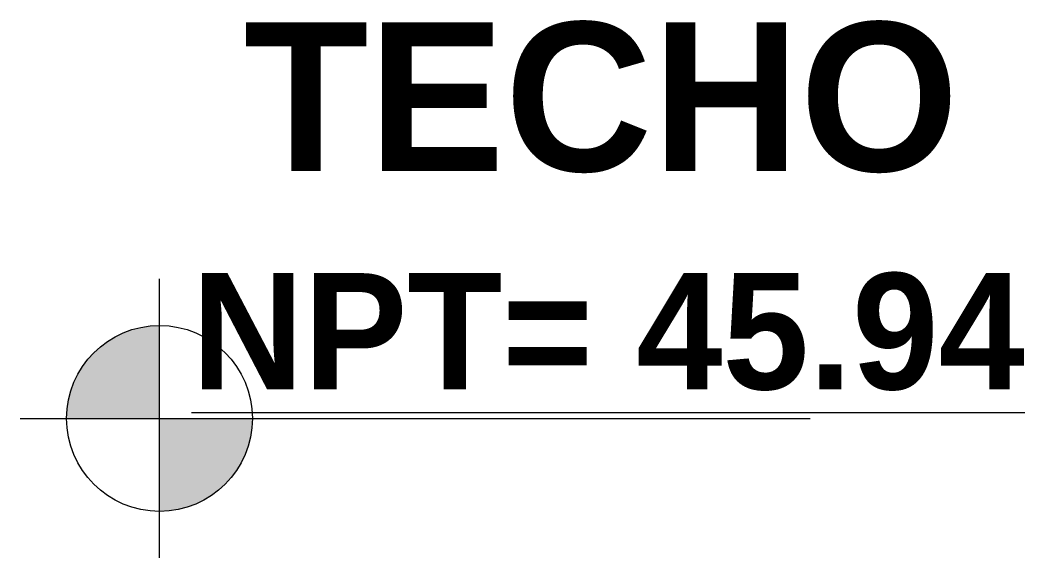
# Model space of a CAD drawing. Header units: metres. Extents: x -144 to 1000, y -717 to 29.
# Drawn here: x -53.769 to -51.922, y -572.677 to -571.689 of the extents above; entities that cross this region are included whole.
import ezdxf

# ---------------------------------------------------------------- set-up
doc = ezdxf.new("R2010")
doc.units = ezdxf.units.M
doc.layers.get('0').update_dxf_attribs({"color": 1})
doc.layers.add('G-ANNO-DIMS', color=1, linetype='Continuous', lineweight=9)
doc.layers.add('G-ANNO-TEXT', color=2, linetype='Continuous', lineweight=9)
doc.styles.add('Arial Narrow_B_1', font='ARIALNB.TTF', dxfattribs={"width": 1.2, "height": 0.19})
doc.styles.add('Britannic Bold_B', font='', dxfattribs={"width": 0.7})
doc.styles.get('Britannic Bold_B').set_extended_font_data('Britannic Bold', bold=True)

# ---------------------------------------------------------------- blocks, each defined once
blk = doc.blocks.new('tgitgigik')
at = {"layer": 'G-ANNO-DIMS'}
h = blk.add_hatch(color=256, dxfattribs=at)
edge = h.paths.add_edge_path()
edge.add_line((-57.0489, -607.8095), (-57.2489, -607.8095))
edge.add_arc((-57.0489, -607.8095), 0.2, 90, 180, ccw=False)
edge.add_line((-57.0489, -607.6095), (-57.0489, -607.8095))
h = blk.add_hatch(color=256, dxfattribs=at)
edge = h.paths.add_edge_path()
edge.add_line((-57.0489, -607.8095), (-56.8489, -607.8095))
edge.add_arc((-57.0489, -607.8095), 0.2, 270, 360, ccw=False)
edge.add_line((-57.0489, -608.0095), (-57.0489, -607.8095))
for p, q in [((-57.0489, -608.1095), (-57.0489, -607.5095)), ((-57.3489, -607.8095), (-55.6489, -607.8095))]:
    blk.add_line(p, q, dxfattribs=at)
blk.add_circle((-57.0489, -607.8095), 0.2, dxfattribs=at)
at = {"layer": 'G-ANNO-DIMS', "style": 'Britannic Bold_B'}
blk.add_text('%%UNPT= 45.94', height=0.25, dxfattribs=at).set_placement((-56.9799, -607.7469))
at = {"layer": 'G-ANNO-TEXT', "style": 'Arial Narrow_B_1', "width": 1.2}
blk.add_text('TECHO', height=0.32, dxfattribs=at).set_placement((-56.868, -607.2775))

msp = doc.modelspace()

# ---------------------------------------------------------------- block references
at = {"color": 3, "xscale": 0.8541994150743745, "yscale": 0.8541994150743745, "zscale": 0.8541994150743745}
msp.add_blockref('tgitgigik', (-4.7815, -53.2302), dxfattribs=at)

doc.saveas('drawing.dxf')
